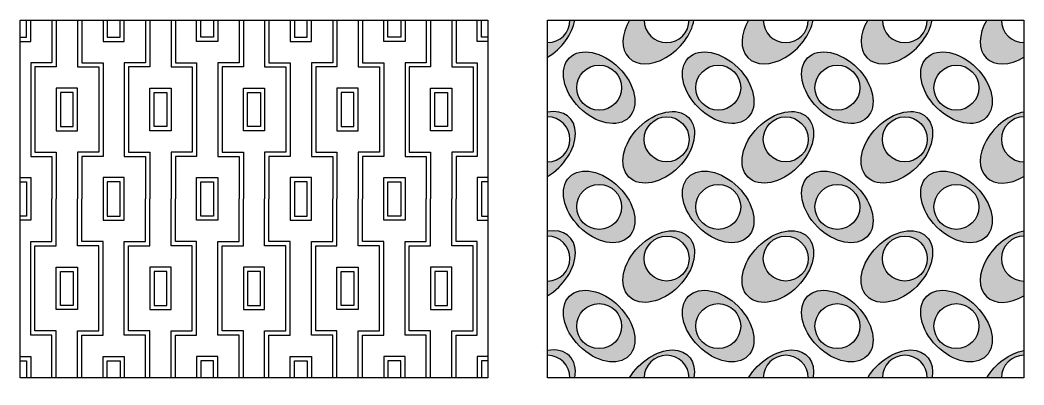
# Model space of a CAD drawing. Header units: millimetres. Extents: x 61 to 452, y 50 to 292.
# Drawn here: x 60.6 to 262.6, y 50.4 to 123.8 of the extents above; entities that cross this region are included whole.
import ezdxf

# ---------------------------------------------------------------- set-up
doc = ezdxf.new("R2010")
doc.units = ezdxf.units.MM
doc.layers.add('cad-block.com', color=250, linetype='Continuous')

msp = doc.modelspace()

# ---------------------------------------------------------------- hatches: boundary and pattern name
at = {"true_color": 0x000000}
h = msp.add_hatch(color=18, dxfattribs=at)
h.dxf.hatch_style = 1
h.paths.add_polyline_path([(172.25, 123.78), (166.75, 123.78), (166.75, 116.32), (167.24, 116.62), (167.9, 117.1), (168.54, 117.62), (169.15, 118.19), (169.72, 118.8), (170.24, 119.44), (170.72, 120.1), (171.14, 120.79), (171.5, 121.49), (171.81, 122.19), (172.05, 122.9), (172.22, 123.6)])
edge = h.paths.add_edge_path()
edge.add_line((171.27, 123.78), (166.75, 123.78))
edge.add_line((166.75, 123.78), (166.75, 119.26))
edge.add_arc((166.75, 123.78), 4.52, 270, 360)
h = msp.add_hatch(color=18, dxfattribs=at)
h.dxf.hatch_style = 1
h.paths.add_polyline_path([(196.22, 123.78), (183.27, 123.78), (183.14, 123.58), (182.78, 122.88), (182.48, 122.18), (182.24, 121.47), (182.06, 120.77), (181.96, 120.09), (181.93, 119.42), (181.96, 118.78), (182.06, 118.18), (182.23, 117.61), (182.47, 117.09), (182.77, 116.61), (183.13, 116.19), (183.56, 115.83), (184.03, 115.53), (184.55, 115.29), (185.12, 115.12), (185.73, 115.02), (186.36, 114.98), (187.03, 115.02), (187.72, 115.12), (188.41, 115.3), (189.12, 115.53), (189.83, 115.84), (190.53, 116.2), (191.21, 116.62), (191.88, 117.1), (192.52, 117.62), (193.12, 118.19), (193.69, 118.8), (194.22, 119.44), (194.69, 120.1), (195.11, 120.79), (195.48, 121.49), (195.78, 122.19), (196.02, 122.9), (196.19, 123.6)])
edge = h.paths.add_edge_path()
edge.add_line((195.25, 123.78), (186.21, 123.78))
edge.add_arc((190.73, 123.78), 4.52, 180, 360)
h = msp.add_hatch(color=18, dxfattribs=at)
h.dxf.hatch_style = 1
h.paths.add_polyline_path([(220.19, 123.78), (207.24, 123.78), (207.12, 123.58), (206.75, 122.88), (206.45, 122.18), (206.21, 121.47), (206.04, 120.77), (205.93, 120.09), (205.9, 119.42), (205.93, 118.78), (206.03, 118.18), (206.21, 117.61), (206.44, 117.09), (206.74, 116.61), (207.11, 116.19), (207.53, 115.83), (208, 115.53), (208.52, 115.29), (209.09, 115.12), (209.7, 115.02), (210.34, 114.98), (211, 115.02), (211.69, 115.12), (212.39, 115.3), (213.09, 115.53), (213.8, 115.84), (214.5, 116.2), (215.18, 116.62), (215.85, 117.1), (216.49, 117.62), (217.1, 118.19), (217.66, 118.8), (218.19, 119.44), (218.66, 120.1), (219.08, 120.79), (219.45, 121.49), (219.75, 122.19), (219.99, 122.9), (220.16, 123.6)])
edge = h.paths.add_edge_path()
edge.add_line((219.22, 123.78), (210.18, 123.78))
edge.add_arc((214.7, 123.78), 4.52, 180, 360)
h = msp.add_hatch(color=18, dxfattribs=at)
h.dxf.hatch_style = 1
h.paths.add_polyline_path([(244.16, 123.78), (231.21, 123.78), (231.09, 123.58), (230.72, 122.88), (230.42, 122.18), (230.18, 121.47), (230.01, 120.77), (229.91, 120.09), (229.87, 119.42), (229.9, 118.78), (230.01, 118.18), (230.18, 117.61), (230.42, 117.09), (230.72, 116.61), (231.08, 116.19), (231.5, 115.83), (231.97, 115.53), (232.5, 115.29), (233.06, 115.12), (233.67, 115.02), (234.31, 114.98), (234.97, 115.02), (235.66, 115.12), (236.36, 115.3), (237.06, 115.53), (237.77, 115.84), (238.47, 116.2), (239.16, 116.62), (239.82, 117.1), (240.46, 117.62), (241.07, 118.19), (241.64, 118.8), (242.16, 119.44), (242.64, 120.1), (243.06, 120.79), (243.42, 121.49), (243.72, 122.19), (243.96, 122.9), (244.14, 123.6)])
edge = h.paths.add_edge_path()
edge.add_line((243.19, 123.78), (234.15, 123.78))
edge.add_arc((238.67, 123.78), 4.52, 180, 360)
h = msp.add_hatch(color=18, dxfattribs=at)
h.dxf.hatch_style = 1
h.paths.add_polyline_path([(262.64, 123.78), (255.18, 123.78), (255.06, 123.58), (254.7, 122.88), (254.39, 122.18), (254.15, 121.47), (253.98, 120.77), (253.88, 120.09), (253.84, 119.42), (253.88, 118.78), (253.98, 118.18), (254.15, 117.61), (254.39, 117.09), (254.69, 116.61), (255.05, 116.19), (255.47, 115.83), (255.95, 115.53), (256.47, 115.29), (257.04, 115.12), (257.64, 115.02), (258.28, 114.98), (258.95, 115.02), (259.63, 115.12), (260.33, 115.3), (261.04, 115.53), (261.74, 115.84), (262.44, 116.2), (262.64, 116.32)])
edge = h.paths.add_edge_path()
edge.add_line((262.64, 119.26), (262.64, 123.78))
edge.add_line((262.64, 123.78), (258.12, 123.78))
edge.add_arc((262.64, 123.78), 4.52, 180, 270)
h = msp.add_hatch(color=18, dxfattribs=at)
h.dxf.hatch_style = 1
edge = h.paths.add_edge_path()
edge.add_ellipse((177.14, 110.2), major_axis=(-5.99, 5.99), ratio=0.666667, start_angle=0, end_angle=360)
h.paths.add_polyline_path([(172.62, 110.2, -1), (181.66, 110.2, -1)], flags=16)
h = msp.add_hatch(color=18, dxfattribs=at)
h.dxf.hatch_style = 1
edge = h.paths.add_edge_path()
edge.add_ellipse((201.11, 110.2), major_axis=(-5.99, 5.99), ratio=0.666667, start_angle=0, end_angle=360)
h.paths.add_polyline_path([(196.59, 110.2, -1), (205.63, 110.2, -1)], flags=16)
h = msp.add_hatch(color=18, dxfattribs=at)
h.dxf.hatch_style = 1
edge = h.paths.add_edge_path()
edge.add_ellipse((225.09, 110.2), major_axis=(-5.99, 5.99), ratio=0.666667, start_angle=0, end_angle=360)
h.paths.add_polyline_path([(220.57, 110.2, -1), (229.61, 110.2, -1)], flags=16)
h = msp.add_hatch(color=18, dxfattribs=at)
h.dxf.hatch_style = 1
edge = h.paths.add_edge_path()
edge.add_ellipse((249.06, 110.2), major_axis=(-5.99, 5.99), ratio=0.666667, start_angle=0, end_angle=360)
h.paths.add_polyline_path([(244.54, 110.2, -1), (253.58, 110.2, -1)], flags=16)
h = msp.add_hatch(color=18, dxfattribs=at)
h.dxf.hatch_style = 1
h.paths.add_polyline_path([(166.75, 105.31), (166.75, 92.35), (167.24, 92.65), (167.9, 93.13), (168.54, 93.65), (169.15, 94.22), (169.72, 94.83), (170.24, 95.46), (170.72, 96.13), (171.14, 96.82), (171.5, 97.52), (171.81, 98.22), (172.05, 98.93), (172.22, 99.63), (172.32, 100.31), (172.36, 100.98), (172.32, 101.62), (172.22, 102.22), (172.05, 102.79), (171.81, 103.31), (171.51, 103.79), (171.15, 104.21), (170.73, 104.57), (170.25, 104.87), (169.73, 105.11), (169.16, 105.28), (168.56, 105.38), (167.92, 105.42), (167.25, 105.38)])
edge = h.paths.add_edge_path()
edge.add_line((166.75, 104.33), (166.75, 95.29))
edge.add_arc((166.75, 99.81), 4.52, 270, 450)
h = msp.add_hatch(color=18, dxfattribs=at)
h.dxf.hatch_style = 1
edge = h.paths.add_edge_path()
edge.add_ellipse((189.13, 98.21), major_axis=(5.99, 5.99), ratio=0.666667, start_angle=0, end_angle=360)
h.paths.add_polyline_path([(186.21, 99.81, -1), (195.25, 99.81, -1)], flags=16)
h = msp.add_hatch(color=18, dxfattribs=at)
h.dxf.hatch_style = 1
edge = h.paths.add_edge_path()
edge.add_ellipse((213.1, 98.21), major_axis=(5.99, 5.99), ratio=0.666667, start_angle=0, end_angle=360)
h.paths.add_polyline_path([(210.18, 99.81, -1), (219.22, 99.81, -1)], flags=16)
h = msp.add_hatch(color=18, dxfattribs=at)
h.dxf.hatch_style = 1
edge = h.paths.add_edge_path()
edge.add_ellipse((237.07, 98.21), major_axis=(5.99, 5.99), ratio=0.666667, start_angle=0, end_angle=360)
h.paths.add_polyline_path([(234.15, 99.81, -1), (243.19, 99.81, -1)], flags=16)
h = msp.add_hatch(color=18, dxfattribs=at)
h.dxf.hatch_style = 1
h.paths.add_polyline_path([(262.64, 92.35), (262.64, 105.31), (262.46, 105.28), (261.76, 105.1), (261.05, 104.87), (260.35, 104.56), (259.65, 104.2), (258.96, 103.78), (258.3, 103.3), (257.66, 102.78), (257.05, 102.21), (256.48, 101.6), (255.96, 100.96), (255.48, 100.3), (255.06, 99.61), (254.7, 98.91), (254.39, 98.21), (254.15, 97.5), (253.98, 96.8), (253.88, 96.12), (253.84, 95.45), (253.88, 94.81), (253.98, 94.21), (254.15, 93.64), (254.39, 93.12), (254.69, 92.64), (255.05, 92.22), (255.47, 91.86), (255.95, 91.56), (256.47, 91.32), (257.04, 91.15), (257.64, 91.05), (258.28, 91.01), (258.95, 91.05), (259.63, 91.15), (260.33, 91.32), (261.04, 91.56), (261.74, 91.87), (262.44, 92.23)])
edge = h.paths.add_edge_path()
edge.add_line((262.64, 95.29), (262.64, 104.33))
edge.add_arc((262.64, 99.81), 4.52, 90, 270)
h = msp.add_hatch(color=18, dxfattribs=at)
h.dxf.hatch_style = 1
edge = h.paths.add_edge_path()
edge.add_ellipse((177.14, 86.23), major_axis=(-5.99, 5.99), ratio=0.666667, start_angle=0, end_angle=360)
h.paths.add_polyline_path([(172.62, 86.23, -1), (181.66, 86.23, -1)], flags=16)
h = msp.add_hatch(color=18, dxfattribs=at)
h.dxf.hatch_style = 1
edge = h.paths.add_edge_path()
edge.add_ellipse((201.11, 86.23), major_axis=(-5.99, 5.99), ratio=0.666667, start_angle=0, end_angle=360)
h.paths.add_polyline_path([(196.59, 86.23, -1), (205.63, 86.23, -1)], flags=16)
h = msp.add_hatch(color=18, dxfattribs=at)
h.dxf.hatch_style = 1
edge = h.paths.add_edge_path()
edge.add_ellipse((225.09, 86.23), major_axis=(-5.99, 5.99), ratio=0.666667, start_angle=0, end_angle=360)
h.paths.add_polyline_path([(220.57, 86.23, -1), (229.61, 86.23, -1)], flags=16)
h = msp.add_hatch(color=18, dxfattribs=at)
h.dxf.hatch_style = 1
edge = h.paths.add_edge_path()
edge.add_ellipse((249.06, 86.23), major_axis=(-5.99, 5.99), ratio=0.666667, start_angle=0, end_angle=360)
h.paths.add_polyline_path([(244.54, 86.23, -1), (253.58, 86.23, -1)], flags=16)
h = msp.add_hatch(color=18, dxfattribs=at)
h.dxf.hatch_style = 1
h.paths.add_polyline_path([(166.75, 81.33), (166.75, 68.38), (167.24, 68.68), (167.9, 69.15), (168.54, 69.68), (169.15, 70.25), (169.72, 70.85), (170.24, 71.49), (170.72, 72.16), (171.14, 72.84), (171.5, 73.54), (171.81, 74.25), (172.05, 74.96), (172.22, 75.65), (172.32, 76.34), (172.36, 77.01), (172.32, 77.64), (172.22, 78.25), (172.05, 78.82), (171.81, 79.34), (171.51, 79.81), (171.15, 80.23), (170.73, 80.6), (170.25, 80.9), (169.73, 81.14), (169.16, 81.31), (168.56, 81.41), (167.92, 81.44), (167.25, 81.41)])
edge = h.paths.add_edge_path()
edge.add_line((166.75, 80.36), (166.75, 71.32))
edge.add_arc((166.75, 75.84), 4.52, 270, 450)
h = msp.add_hatch(color=18, dxfattribs=at)
h.dxf.hatch_style = 1
edge = h.paths.add_edge_path()
edge.add_ellipse((189.13, 74.24), major_axis=(5.99, 5.99), ratio=0.666667, start_angle=0, end_angle=360)
h.paths.add_polyline_path([(186.21, 75.84, -1), (195.25, 75.84, -1)], flags=16)
h = msp.add_hatch(color=18, dxfattribs=at)
h.dxf.hatch_style = 1
edge = h.paths.add_edge_path()
edge.add_ellipse((213.1, 74.24), major_axis=(5.99, 5.99), ratio=0.666667, start_angle=0, end_angle=360)
h.paths.add_polyline_path([(210.18, 75.84, -1), (219.22, 75.84, -1)], flags=16)
h = msp.add_hatch(color=18, dxfattribs=at)
h.dxf.hatch_style = 1
edge = h.paths.add_edge_path()
edge.add_ellipse((237.07, 74.24), major_axis=(5.99, 5.99), ratio=0.666667, start_angle=0, end_angle=360)
h.paths.add_polyline_path([(234.15, 75.84, -1), (243.19, 75.84, -1)], flags=16)
h = msp.add_hatch(color=18, dxfattribs=at)
h.dxf.hatch_style = 1
h.paths.add_polyline_path([(262.64, 68.38), (262.64, 81.33), (262.46, 81.3), (261.76, 81.13), (261.05, 80.89), (260.35, 80.59), (259.65, 80.23), (258.96, 79.8), (258.3, 79.33), (257.66, 78.81), (257.05, 78.24), (256.48, 77.63), (255.96, 76.99), (255.48, 76.33), (255.06, 75.64), (254.7, 74.94), (254.39, 74.23), (254.15, 73.53), (253.98, 72.83), (253.88, 72.14), (253.84, 71.48), (253.88, 70.84), (253.98, 70.23), (254.15, 69.67), (254.39, 69.14), (254.69, 68.67), (255.05, 68.25), (255.47, 67.89), (255.95, 67.58), (256.47, 67.35), (257.04, 67.18), (257.64, 67.07), (258.28, 67.04), (258.95, 67.07), (259.63, 67.18), (260.33, 67.35), (261.04, 67.59), (261.74, 67.89), (262.44, 68.26)])
edge = h.paths.add_edge_path()
edge.add_line((262.64, 71.32), (262.64, 80.36))
edge.add_arc((262.64, 75.84), 4.52, 90, 270)
h = msp.add_hatch(color=18, dxfattribs=at)
h.dxf.hatch_style = 1
edge = h.paths.add_edge_path()
edge.add_ellipse((177.14, 62.26), major_axis=(-5.99, 5.99), ratio=0.666667, start_angle=0, end_angle=360)
h.paths.add_polyline_path([(172.62, 62.26, -1), (181.66, 62.26, -1)], flags=16)
h = msp.add_hatch(color=18, dxfattribs=at)
h.dxf.hatch_style = 1
edge = h.paths.add_edge_path()
edge.add_ellipse((201.11, 62.26), major_axis=(-5.99, 5.99), ratio=0.666667, start_angle=0, end_angle=360)
h.paths.add_polyline_path([(196.59, 62.26, -1), (205.63, 62.26, -1)], flags=16)
h = msp.add_hatch(color=18, dxfattribs=at)
h.dxf.hatch_style = 1
edge = h.paths.add_edge_path()
edge.add_ellipse((225.09, 62.26), major_axis=(-5.99, 5.99), ratio=0.666667, start_angle=0, end_angle=360)
h.paths.add_polyline_path([(220.57, 62.26, -1), (229.61, 62.26, -1)], flags=16)
h = msp.add_hatch(color=18, dxfattribs=at)
h.dxf.hatch_style = 1
edge = h.paths.add_edge_path()
edge.add_ellipse((249.06, 62.26), major_axis=(-5.99, 5.99), ratio=0.666667, start_angle=0, end_angle=360)
h.paths.add_polyline_path([(244.54, 62.26, -1), (253.58, 62.26, -1)], flags=16)
h = msp.add_hatch(color=18, dxfattribs=at)
h.dxf.hatch_style = 1
edge = h.paths.add_edge_path()
edge.add_ellipse((165.16, 50.27), major_axis=(5.99, 5.99), ratio=0.666667, start_angle=316.5096, end_angle=403.4904)
edge.add_line((166.75, 57.37), (166.75, 56.39))
edge.add_arc((166.75, 51.87), 4.52, 0, 90, ccw=False)
edge.add_line((171.27, 51.87), (172.25, 51.87))
h = msp.add_hatch(color=18, dxfattribs=at)
h.dxf.hatch_style = 1
edge = h.paths.add_edge_path()
edge.add_ellipse((189.13, 50.27), major_axis=(-5.99, -5.99), ratio=0.666667, start_angle=136.5096, end_angle=290.8706)
edge.add_line((183.26, 51.87), (186.21, 51.87))
edge.add_arc((190.73, 51.87), 4.52, 0, 180, ccw=False)
edge.add_line((195.25, 51.87), (196.23, 51.87))
h = msp.add_hatch(color=18, dxfattribs=at)
h.dxf.hatch_style = 1
edge = h.paths.add_edge_path()
edge.add_ellipse((213.1, 50.27), major_axis=(-5.99, -5.99), ratio=0.666667, start_angle=136.5096, end_angle=290.8706)
edge.add_line((207.23, 51.87), (210.18, 51.87))
edge.add_arc((214.7, 51.87), 4.52, 0, 180, ccw=False)
edge.add_line((219.22, 51.87), (220.2, 51.87))
h = msp.add_hatch(color=18, dxfattribs=at)
h.dxf.hatch_style = 1
h.paths.add_polyline_path([(231.21, 51.87), (244.16, 51.87), (244.24, 52.37), (244.28, 53.03), (244.24, 53.67), (244.14, 54.28), (243.97, 54.84), (243.73, 55.37), (243.43, 55.84), (243.07, 56.26), (242.65, 56.63), (242.17, 56.93), (241.65, 57.16), (241.08, 57.34), (240.47, 57.44), (239.84, 57.47), (239.17, 57.44), (238.49, 57.33), (237.79, 57.16), (237.08, 56.92), (236.37, 56.62), (235.67, 56.25), (234.99, 55.83), (234.32, 55.36), (233.68, 54.83), (233.08, 54.26), (232.51, 53.66), (231.98, 53.02), (231.51, 52.35)])
edge = h.paths.add_edge_path()
edge.add_line((234.15, 51.87), (243.19, 51.87))
edge.add_arc((238.67, 51.87), 4.52, 0, 180)
h = msp.add_hatch(color=18, dxfattribs=at)
h.dxf.hatch_style = 1
h.paths.add_polyline_path([(262.64, 51.87), (262.64, 57.36), (262.46, 57.33), (261.76, 57.16), (261.05, 56.92), (260.35, 56.62), (259.65, 56.25), (258.96, 55.83), (258.3, 55.36), (257.66, 54.83), (257.05, 54.26), (256.48, 53.66), (255.96, 53.02), (255.48, 52.35), (255.18, 51.87)])
edge = h.paths.add_edge_path()
edge.add_line((258.12, 51.87), (262.64, 51.87))
edge.add_line((262.64, 51.87), (262.64, 56.39))
edge.add_arc((262.64, 51.87), 4.52, 90, 180)

# ---------------------------------------------------------------- linework, layer by layer
at = {"color": 18, "true_color": 0x000000}
for points in [[(60.58, 119.5), (62.72, 119.5), (62.72, 123.78)], [(60.58, 120.36), (61.86, 120.36), (61.86, 123.78)], [(67, 123.78), (67, 115.22), (62.72, 115.22), (62.72, 105.81), (62.72, 96.39), (67, 96.39), (67, 87.83)], [(67.85, 123.78), (67.85, 114.37), (63.57, 114.37), (63.57, 105.81), (63.57, 97.24), (67.85, 97.24), (67.85, 87.83)], [(72.13, 123.78), (72.13, 114.37), (76.42, 114.37), (76.42, 105.81), (76.42, 97.24), (72.13, 97.24), (72.13, 87.83)], [(72.99, 123.78), (72.99, 115.22), (77.27, 115.22), (77.27, 105.81), (77.27, 96.39), (72.99, 96.39), (72.99, 87.83)], [(77.27, 123.78), (77.27, 119.5), (81.55, 119.5), (81.55, 123.78)], [(78.13, 123.78), (78.13, 120.36), (80.7, 120.36), (80.7, 123.78)], [(85.83, 123.78), (85.83, 115.22), (81.55, 115.22), (81.55, 105.81), (81.55, 96.39), (85.83, 96.39), (85.83, 87.83)], [(86.69, 123.78), (86.69, 114.37), (82.41, 114.37), (82.41, 105.81), (82.41, 97.24), (86.69, 97.24), (86.69, 87.83)], [(90.97, 123.78), (90.97, 114.37), (95.25, 114.37), (95.25, 105.81), (95.25, 97.24), (90.97, 97.24), (90.97, 87.83)], [(91.83, 123.78), (91.83, 115.22), (96.11, 115.22), (96.11, 105.81), (96.11, 96.39), (91.83, 96.39), (91.83, 87.83)], [(100.39, 123.78), (100.39, 119.5), (96.11, 119.5), (96.11, 123.78)], [(99.53, 123.78), (99.53, 120.36), (96.96, 120.36), (96.96, 123.78)], [(104.67, 123.78), (104.67, 115.22), (100.39, 115.22), (100.39, 105.81), (100.39, 96.39), (104.67, 96.39), (104.67, 87.83)], [(105.52, 123.78), (105.52, 114.37), (101.24, 114.37), (101.24, 105.81), (101.24, 97.24), (105.52, 97.24), (105.52, 87.83)], [(109.81, 123.78), (109.81, 114.37), (114.09, 114.37), (114.09, 105.81), (114.09, 97.24), (109.81, 97.24), (109.81, 87.83)], [(110.66, 123.78), (110.66, 115.22), (114.94, 115.22), (114.94, 105.81), (114.94, 96.39), (110.66, 96.39), (110.66, 87.83)], [(114.94, 123.78), (114.94, 119.5), (119.22, 119.5), (119.22, 123.78)], [(115.8, 123.78), (115.8, 120.36), (118.37, 120.36), (118.37, 123.78)], [(123.5, 123.78), (123.5, 115.22), (119.22, 115.22), (119.22, 105.81), (119.22, 96.39), (123.5, 96.39), (123.5, 87.83)], [(124.36, 123.78), (124.36, 114.37), (120.08, 114.37), (120.08, 105.81), (120.08, 97.24), (124.36, 97.24), (124.36, 87.83)], [(128.64, 123.78), (128.64, 114.37), (132.92, 114.37), (132.92, 105.81), (132.92, 97.24), (128.64, 97.24), (128.64, 87.83)], [(129.5, 123.78), (129.5, 115.22), (133.78, 115.22), (133.78, 105.81), (133.78, 96.39), (129.5, 96.39), (129.5, 87.83)], [(138.06, 123.78), (138.06, 119.5), (133.78, 119.5), (133.78, 123.78)], [(137.2, 123.78), (137.2, 120.36), (134.63, 120.36), (134.63, 123.78)], [(142.34, 123.78), (142.34, 115.22), (138.06, 115.22), (138.06, 105.81), (138.06, 96.39), (142.34, 96.39), (142.34, 87.83)], [(143.2, 123.78), (143.2, 114.37), (138.91, 114.37), (138.91, 105.81), (138.91, 97.24), (143.2, 97.24), (143.2, 87.83)], [(147.48, 123.78), (147.48, 114.37), (151.76, 114.37), (151.76, 105.81), (151.76, 97.24), (147.48, 97.24), (147.48, 87.83)], [(148.33, 123.78), (148.33, 115.22), (152.61, 115.22), (152.61, 105.81), (152.61, 96.39), (148.33, 96.39), (148.33, 87.83)], [(154.75, 119.5), (152.61, 119.5), (152.61, 123.78)], [(154.75, 120.36), (153.47, 120.36), (153.47, 123.78)], [(60.58, 92.11), (62.72, 92.11), (62.72, 83.55), (60.58, 83.55)], [(60.58, 91.25), (61.86, 91.25), (61.86, 84.4), (60.58, 84.4)], [(154.75, 92.11), (152.61, 92.11), (152.61, 83.55), (154.75, 83.55)], [(154.75, 91.25), (153.47, 91.25), (153.47, 84.4), (154.75, 84.4)], [(67, 51.87), (67, 60.43), (62.72, 60.43), (62.72, 69.85), (62.72, 79.26), (67, 79.26), (67, 87.83)], [(67.85, 51.87), (67.85, 61.29), (63.57, 61.29), (63.57, 69.85), (63.57, 78.41), (67.85, 78.41), (67.85, 87.83)], [(72.13, 51.87), (72.13, 61.29), (76.42, 61.29), (76.42, 69.85), (76.42, 78.41), (72.13, 78.41), (72.13, 87.83)], [(72.99, 51.87), (72.99, 60.43), (77.27, 60.43), (77.27, 69.85), (77.27, 79.26), (72.99, 79.26), (72.99, 87.83)], [(85.83, 51.87), (85.83, 60.43), (81.55, 60.43), (81.55, 69.85), (81.55, 79.26), (85.83, 79.26), (85.83, 87.83)], [(86.69, 51.87), (86.69, 61.29), (82.41, 61.29), (82.41, 69.85), (82.41, 78.41), (86.69, 78.41), (86.69, 87.83)], [(90.97, 51.87), (90.97, 61.29), (95.25, 61.29), (95.25, 69.85), (95.25, 78.41), (90.97, 78.41), (90.97, 87.83)], [(91.83, 51.87), (91.83, 60.43), (96.11, 60.43), (96.11, 69.85), (96.11, 79.26), (91.83, 79.26), (91.83, 87.83)], [(104.67, 51.87), (104.67, 60.43), (100.39, 60.43), (100.39, 69.85), (100.39, 79.26), (104.67, 79.26), (104.67, 87.83)], [(105.52, 51.87), (105.52, 61.29), (101.24, 61.29), (101.24, 69.85), (101.24, 78.41), (105.52, 78.41), (105.52, 87.83)], [(109.81, 51.87), (109.81, 61.29), (114.09, 61.29), (114.09, 69.85), (114.09, 78.41), (109.81, 78.41), (109.81, 87.83)], [(110.66, 51.87), (110.66, 60.43), (114.94, 60.43), (114.94, 69.85), (114.94, 79.26), (110.66, 79.26), (110.66, 87.83)], [(123.5, 51.87), (123.5, 60.43), (119.22, 60.43), (119.22, 69.85), (119.22, 79.26), (123.5, 79.26), (123.5, 87.83)], [(124.36, 51.87), (124.36, 61.29), (120.08, 61.29), (120.08, 69.85), (120.08, 78.41), (124.36, 78.41), (124.36, 87.83)], [(128.64, 51.87), (128.64, 61.29), (132.92, 61.29), (132.92, 69.85), (132.92, 78.41), (128.64, 78.41), (128.64, 87.83)], [(129.5, 51.87), (129.5, 60.43), (133.78, 60.43), (133.78, 69.85), (133.78, 79.26), (129.5, 79.26), (129.5, 87.83)], [(142.34, 51.87), (142.34, 60.43), (138.06, 60.43), (138.06, 69.85), (138.06, 79.26), (142.34, 79.26), (142.34, 87.83)], [(143.2, 51.87), (143.2, 61.29), (138.91, 61.29), (138.91, 69.85), (138.91, 78.41), (143.2, 78.41), (143.2, 87.83)], [(147.48, 51.87), (147.48, 61.29), (151.76, 61.29), (151.76, 69.85), (151.76, 78.41), (147.48, 78.41), (147.48, 87.83)], [(148.33, 51.87), (148.33, 60.43), (152.61, 60.43), (152.61, 69.85), (152.61, 79.26), (148.33, 79.26), (148.33, 87.83)], [(60.58, 56.15), (62.72, 56.15), (62.72, 51.87)], [(60.58, 55.29), (61.86, 55.29), (61.86, 51.87)], [(77.27, 51.87), (77.27, 56.15), (81.55, 56.15), (81.55, 51.87)], [(78.13, 51.87), (78.13, 55.29), (80.7, 55.29), (80.7, 51.87)], [(100.39, 51.87), (100.39, 56.15), (96.11, 56.15), (96.11, 51.87)], [(99.53, 51.87), (99.53, 55.29), (96.96, 55.29), (96.96, 51.87)], [(114.94, 51.87), (114.94, 56.15), (119.22, 56.15), (119.22, 51.87)], [(115.8, 51.87), (115.8, 55.29), (118.37, 55.29), (118.37, 51.87)], [(138.06, 51.87), (138.06, 56.15), (133.78, 56.15), (133.78, 51.87)], [(137.2, 51.87), (137.2, 55.29), (134.63, 55.29), (134.63, 51.87)], [(154.75, 56.15), (152.61, 56.15), (152.61, 51.87)], [(154.75, 55.29), (153.47, 55.29), (153.47, 51.87)]]:
    msp.add_lwpolyline(points, dxfattribs=at)
for points in [[(67.85, 101.52), (72.13, 101.52), (72.13, 110.09), (67.85, 110.09)], [(68.71, 102.38), (71.28, 102.38), (71.28, 109.23), (68.71, 109.23)], [(90.97, 101.52), (86.69, 101.52), (86.69, 110.09), (90.97, 110.09)], [(90.11, 102.38), (87.55, 102.38), (87.55, 109.23), (90.11, 109.23)], [(109.81, 101.52), (105.52, 101.52), (105.52, 110.09), (109.81, 110.09)], [(108.95, 102.38), (106.38, 102.38), (106.38, 109.23), (108.95, 109.23)], [(124.36, 101.52), (128.64, 101.52), (128.64, 110.09), (124.36, 110.09)], [(125.22, 102.38), (127.78, 102.38), (127.78, 109.23), (125.22, 109.23)], [(147.48, 101.52), (143.2, 101.52), (143.2, 110.09), (147.48, 110.09)], [(146.62, 102.38), (144.05, 102.38), (144.05, 109.23), (146.62, 109.23)], [(77.27, 83.55), (81.55, 83.55), (81.55, 92.11), (77.27, 92.11)], [(78.13, 84.4), (80.7, 84.4), (80.7, 91.25), (78.13, 91.25)], [(100.39, 83.55), (96.11, 83.55), (96.11, 92.11), (100.39, 92.11)], [(99.53, 84.4), (96.96, 84.4), (96.96, 91.25), (99.53, 91.25)], [(114.94, 83.55), (119.22, 83.55), (119.22, 92.11), (114.94, 92.11)], [(115.8, 84.4), (118.37, 84.4), (118.37, 91.25), (115.8, 91.25)], [(138.06, 83.55), (133.78, 83.55), (133.78, 92.11), (138.06, 92.11)], [(137.2, 84.4), (134.63, 84.4), (134.63, 91.25), (137.2, 91.25)], [(67.85, 74.13), (72.13, 74.13), (72.13, 65.57), (67.85, 65.57)], [(68.71, 73.27), (71.28, 73.27), (71.28, 66.42), (68.71, 66.42)], [(90.97, 74.13), (86.69, 74.13), (86.69, 65.57), (90.97, 65.57)], [(90.11, 73.27), (87.55, 73.27), (87.55, 66.42), (90.11, 66.42)], [(109.81, 74.13), (105.52, 74.13), (105.52, 65.57), (109.81, 65.57)], [(108.95, 73.27), (106.38, 73.27), (106.38, 66.42), (108.95, 66.42)], [(124.36, 74.13), (128.64, 74.13), (128.64, 65.57), (124.36, 65.57)], [(125.22, 73.27), (127.78, 73.27), (127.78, 66.42), (125.22, 66.42)], [(147.48, 74.13), (143.2, 74.13), (143.2, 65.57), (147.48, 65.57)], [(146.62, 73.27), (144.05, 73.27), (144.05, 66.42), (146.62, 66.42)]]:
    msp.add_lwpolyline(points, close=True, dxfattribs=at)
for centre in [(177.14, 110.2), (201.11, 110.2), (225.09, 110.2), (249.06, 110.2), (190.73, 99.81), (214.7, 99.81), (238.67, 99.81), (177.14, 86.23), (201.11, 86.23), (225.09, 86.23), (249.06, 86.23), (190.73, 75.84), (214.7, 75.84), (238.67, 75.84), (177.14, 62.26), (201.11, 62.26), (225.09, 62.26), (249.06, 62.26)]:
    msp.add_circle(centre, 4.52, dxfattribs=at)
for centre, start, end in [((166.75, 123.78), 270, 0), ((190.73, 123.78), 180, 0), ((214.7, 123.78), 180, 0), ((238.67, 123.78), 180, 0), ((262.64, 123.78), 180, 270), ((166.75, 99.81), 270, 90), ((262.64, 99.81), 90, 270), ((166.75, 75.84), 270, 90), ((262.64, 75.84), 90, 270), ((166.75, 51.87), 0, 90), ((190.73, 51.87), 0, 180), ((214.7, 51.87), 0, 180), ((238.67, 51.87), 0, 180), ((262.64, 51.87), 90, 180)]:
    msp.add_arc(centre, 4.52, start, end, dxfattribs=at)
for centre, start_param, end_param in [((165.16, 122.19), 4.348129, 5.524134), ((189.13, 122.19), 1.935057, 5.524134), ((213.1, 122.19), 1.935057, 5.524134), ((237.07, 122.19), 1.935057, 5.524134), ((261.04, 122.19), 1.935057, 4.348129), ((165.16, 98.21), 4.348129, 7.042237), ((261.04, 98.21), 0.759052, 4.348129), ((165.16, 74.24), 4.348129, 7.042237), ((261.04, 74.24), 0.759052, 4.348129), ((165.16, 50.27), 5.524134, 7.042237)]:
    msp.add_ellipse(centre, major_axis=(5.99, 5.99), ratio=0.666667, start_param=start_param, end_param=end_param, dxfattribs=at)
for centre, major_axis in [((177.14, 110.2), (-5.99, 5.99)), ((201.11, 110.2), (-5.99, 5.99)), ((225.09, 110.2), (-5.99, 5.99)), ((249.06, 110.2), (-5.99, 5.99)), ((189.13, 98.21), (5.99, 5.99)), ((213.1, 98.21), (5.99, 5.99)), ((237.07, 98.21), (5.99, 5.99)), ((177.14, 86.23), (-5.99, 5.99)), ((201.11, 86.23), (-5.99, 5.99)), ((225.09, 86.23), (-5.99, 5.99)), ((249.06, 86.23), (-5.99, 5.99)), ((189.13, 74.24), (5.99, 5.99)), ((213.1, 74.24), (5.99, 5.99)), ((237.07, 74.24), (5.99, 5.99)), ((177.14, 62.26), (-5.99, 5.99)), ((201.11, 62.26), (-5.99, 5.99)), ((225.09, 62.26), (-5.99, 5.99)), ((249.06, 62.26), (-5.99, 5.99))]:
    msp.add_ellipse(centre, major_axis=major_axis, ratio=0.666667, dxfattribs=at)
at = {"color": 18, "true_color": 0x000000, "extrusion": (0, 0, -1)}
for centre, end_param in [((189.13, 50.27), 3.900644), ((213.1, 50.27), 3.900644), ((237.07, 50.27), 3.900644), ((261.04, 50.27), 2.382541)]:
    msp.add_ellipse(centre, major_axis=(-5.99, -5.99), ratio=0.666667, start_param=1.206536, end_param=end_param, dxfattribs=at)
at = {"layer": 'cad-block.com', "color": 252, "true_color": 0x939598}
for points in [[(60.58, 51.87), (60.58, 123.78), (154.75, 123.78), (154.75, 51.87)], [(166.75, 123.78), (262.64, 123.78), (262.64, 51.87), (166.75, 51.87)]]:
    msp.add_lwpolyline(points, close=True, dxfattribs=at)

doc.saveas('drawing.dxf')
